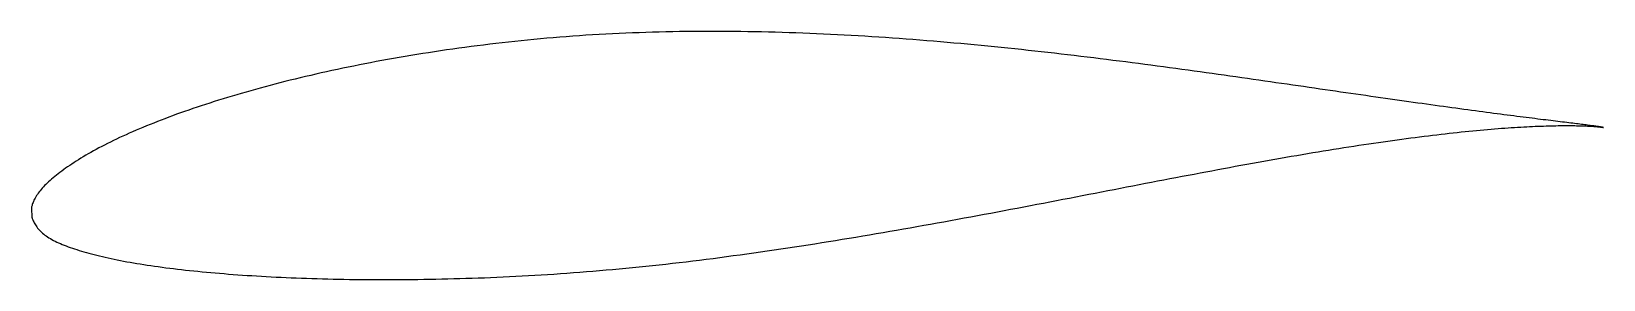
# Model space of a CAD drawing. Header units: metres. Extents: x -21.6 to 43.9, y -3.8 to 6.5.
import ezdxf

# ---------------------------------------------------------------- set-up
doc = ezdxf.new("R2010")
doc.units = ezdxf.units.M

msp = doc.modelspace()

# ---------------------------------------------------------------- linework, layer by layer
msp.add_lwpolyline([(43.851, 2.525), (43.85, 2.525), (43.846, 2.526), (43.839, 2.527), (43.831, 2.529), (43.819, 2.531), (43.805, 2.534), (43.789, 2.537), (43.77, 2.54), (43.749, 2.544), (43.725, 2.548), (43.698, 2.552), (43.669, 2.556), (43.638, 2.561), (43.604, 2.566), (43.567, 2.571), (43.528, 2.576), (43.487, 2.582), (43.443, 2.588), (43.397, 2.594), (43.348, 2.601), (43.296, 2.607), (43.242, 2.614), (43.186, 2.622), (43.127, 2.629), (43.066, 2.637), (43.002, 2.645), (42.936, 2.653), (42.868, 2.662), (42.797, 2.671), (42.723, 2.68), (42.647, 2.689), (42.569, 2.699), (42.488, 2.709), (42.405, 2.719), (42.319, 2.73), (42.231, 2.741), (42.141, 2.752), (42.048, 2.763), (41.953, 2.775), (41.856, 2.787), (41.756, 2.799), (41.654, 2.812), (41.549, 2.825), (41.442, 2.838), (41.333, 2.851), (41.221, 2.865), (41.107, 2.879), (40.991, 2.894), (40.873, 2.909), (40.752, 2.924), (40.629, 2.939), (40.503, 2.955), (40.375, 2.972), (40.246, 2.988), (40.113, 3.005), (39.979, 3.022), (39.842, 3.04), (39.704, 3.058), (39.562, 3.076), (39.419, 3.095), (39.274, 3.114), (39.126, 3.133), (38.976, 3.153), (38.824, 3.173), (38.67, 3.194), (38.514, 3.215), (38.356, 3.236), (38.195, 3.258), (38.033, 3.28), (37.868, 3.302), (37.702, 3.325), (37.533, 3.348), (37.362, 3.372), (37.189, 3.395), (37.015, 3.42), (36.838, 3.444), (36.659, 3.469), (36.478, 3.494), (36.295, 3.52), (36.111, 3.546), (35.924, 3.572), (35.735, 3.598), (35.545, 3.625), (35.353, 3.653), (35.158, 3.68), (34.962, 3.708), (34.764, 3.737), (34.565, 3.765), (34.363, 3.794), (34.16, 3.823), (33.954, 3.853), (33.747, 3.882), (33.539, 3.912), (33.328, 3.943), (33.116, 3.973), (32.902, 4.004), (32.687, 4.035), (32.469, 4.067), (32.251, 4.099), (32.03, 4.13), (31.808, 4.163), (31.584, 4.195), (31.359, 4.228), (31.132, 4.261), (30.904, 4.294), (30.674, 4.327), (30.442, 4.36), (30.209, 4.394), (29.975, 4.428), (29.739, 4.462), (29.501, 4.496), (29.262, 4.53), (29.022, 4.565), (28.781, 4.599), (28.538, 4.634), (28.293, 4.668), (28.048, 4.703), (27.801, 4.738), (27.552, 4.773), (27.303, 4.807), (27.052, 4.842), (26.8, 4.877), (26.547, 4.912), (26.293, 4.947), (26.037, 4.982), (25.78, 5.017), (25.522, 5.051), (25.263, 5.086), (25.003, 5.12), (24.742, 5.155), (24.48, 5.189), (24.217, 5.224), (23.953, 5.257), (23.687, 5.292), (23.421, 5.325), (23.154, 5.359), (22.886, 5.392), (22.617, 5.425), (22.347, 5.458), (22.077, 5.491), (21.805, 5.524), (21.533, 5.556), (21.26, 5.588), (20.986, 5.619), (20.711, 5.651), (20.436, 5.682), (20.159, 5.713), (19.883, 5.743), (19.605, 5.773), (19.327, 5.802), (19.048, 5.831), (18.769, 5.86), (18.489, 5.888), (18.208, 5.916), (17.927, 5.943), (17.646, 5.97), (17.364, 5.997), (17.081, 6.023), (16.798, 6.048), (16.515, 6.073), (16.231, 6.097), (15.947, 6.121), (15.662, 6.145), (15.378, 6.167), (15.092, 6.19), (14.807, 6.211), (14.521, 6.232), (14.235, 6.252), (13.949, 6.272), (13.663, 6.292), (13.376, 6.31), (13.089, 6.328), (12.802, 6.345), (12.515, 6.362), (12.228, 6.377), (11.941, 6.393), (11.654, 6.407), (11.367, 6.421), (11.079, 6.434), (10.792, 6.446), (10.505, 6.458), (10.218, 6.468), (9.931, 6.478), (9.644, 6.487), (9.357, 6.496), (9.07, 6.503), (8.784, 6.51), (8.498, 6.516), (8.212, 6.521), (7.926, 6.525), (7.64, 6.528), (7.355, 6.531), (7.07, 6.533), (6.786, 6.533), (6.502, 6.533), (6.218, 6.532), (5.934, 6.53), (5.651, 6.527), (5.369, 6.523), (5.087, 6.518), (4.805, 6.513), (4.524, 6.506), (4.243, 6.498), (3.963, 6.49), (3.684, 6.48), (3.405, 6.47), (3.127, 6.458), (2.849, 6.446), (2.572, 6.432), (2.296, 6.418), (2.02, 6.402), (1.746, 6.386), (1.471, 6.369), (1.198, 6.351), (0.926, 6.331), (0.654, 6.311), (0.383, 6.29), (0.113, 6.268), (-0.156, 6.245), (-0.424, 6.221), (-0.692, 6.196), (-0.958, 6.17), (-1.224, 6.144), (-1.488, 6.116), (-1.752, 6.088), (-2.014, 6.058), (-2.276, 6.028), (-2.536, 5.997), (-2.796, 5.965), (-3.054, 5.933), (-3.311, 5.9), (-3.568, 5.866), (-3.822, 5.831), (-4.076, 5.795), (-4.329, 5.759), (-4.58, 5.721), (-4.831, 5.684), (-5.08, 5.645), (-5.327, 5.606), (-5.574, 5.566), (-5.819, 5.526), (-6.063, 5.485), (-6.305, 5.443), (-6.547, 5.401), (-6.786, 5.358), (-7.025, 5.315), (-7.262, 5.271), (-7.498, 5.226), (-7.732, 5.181), (-7.965, 5.135), (-8.196, 5.089), (-8.426, 5.042), (-8.654, 4.995), (-8.881, 4.946), (-9.106, 4.898), (-9.33, 4.849), (-9.552, 4.8), (-9.773, 4.749), (-9.992, 4.699), (-10.209, 4.648), (-10.425, 4.597), (-10.639, 4.545), (-10.851, 4.493), (-11.062, 4.44), (-11.271, 4.387), (-11.478, 4.333), (-11.684, 4.279), (-11.888, 4.224), (-12.09, 4.17), (-12.29, 4.115), (-12.489, 4.059), (-12.685, 4.003), (-12.88, 3.947), (-13.073, 3.891), (-13.265, 3.834), (-13.454, 3.777), (-13.641, 3.72), (-13.827, 3.662), (-14.011, 3.604), (-14.192, 3.546), (-14.372, 3.488), (-14.55, 3.429), (-14.726, 3.371), (-14.9, 3.312), (-15.072, 3.252), (-15.242, 3.193), (-15.41, 3.133), (-15.576, 3.074), (-15.74, 3.014), (-15.902, 2.953), (-16.062, 2.893), (-16.22, 2.833), (-16.375, 2.773), (-16.529, 2.712), (-16.68, 2.651), (-16.83, 2.59), (-16.977, 2.53), (-17.122, 2.469), (-17.265, 2.408), (-17.406, 2.346), (-17.545, 2.285), (-17.681, 2.224), (-17.816, 2.163), (-17.948, 2.101), (-18.077, 2.04), (-18.205, 1.978), (-18.33, 1.917), (-18.454, 1.855), (-18.575, 1.793), (-18.693, 1.732), (-18.81, 1.67), (-18.924, 1.609), (-19.036, 1.547), (-19.145, 1.486), (-19.253, 1.425), (-19.358, 1.364), (-19.46, 1.303), (-19.561, 1.242), (-19.659, 1.182), (-19.754, 1.122), (-19.848, 1.062), (-19.939, 1.002), (-20.027, 0.943), (-20.114, 0.885), (-20.198, 0.826), (-20.279, 0.768), (-20.359, 0.71), (-20.435, 0.653), (-20.51, 0.596), (-20.582, 0.54), (-20.652, 0.484), (-20.719, 0.428), (-20.784, 0.373), (-20.847, 0.318), (-20.907, 0.263), (-20.964, 0.208), (-21.019, 0.154), (-21.072, 0.1), (-21.123, 0.047), (-21.171, -0.006), (-21.216, -0.059), (-21.259, -0.112), (-21.3, -0.164), (-21.338, -0.216), (-21.373, -0.267), (-21.407, -0.318), (-21.438, -0.368), (-21.466, -0.417), (-21.492, -0.465), (-21.515, -0.513), (-21.536, -0.559), (-21.555, -0.604), (-21.571, -0.647), (-21.585, -0.687), (-21.597, -0.725), (-21.606, -0.759), (-21.613, -0.788), (-21.618, -0.811), (-21.621, -0.825), (-21.598, -1.243), (-21.597, -1.247), (-21.592, -1.256), (-21.585, -1.272), (-21.575, -1.296), (-21.562, -1.328), (-21.546, -1.365), (-21.528, -1.405), (-21.506, -1.448), (-21.483, -1.492), (-21.456, -1.537), (-21.428, -1.581), (-21.396, -1.625), (-21.363, -1.669), (-21.326, -1.713), (-21.288, -1.756), (-21.247, -1.798), (-21.203, -1.84), (-21.157, -1.88), (-21.109, -1.921), (-21.058, -1.96), (-21.005, -1.999), (-20.949, -2.037), (-20.891, -2.075), (-20.831, -2.111), (-20.768, -2.148), (-20.703, -2.183), (-20.635, -2.218), (-20.565, -2.252), (-20.492, -2.286), (-20.417, -2.319), (-20.34, -2.352), (-20.261, -2.384), (-20.179, -2.416), (-20.094, -2.447), (-20.007, -2.478), (-19.918, -2.509), (-19.827, -2.539), (-19.733, -2.569), (-19.637, -2.599), (-19.538, -2.629), (-19.437, -2.659), (-19.334, -2.688), (-19.229, -2.717), (-19.121, -2.746), (-19.011, -2.775), (-18.898, -2.803), (-18.784, -2.831), (-18.667, -2.859), (-18.547, -2.887), (-18.426, -2.915), (-18.302, -2.942), (-18.176, -2.968), (-18.048, -2.995), (-17.917, -3.021), (-17.785, -3.046), (-17.65, -3.072), (-17.513, -3.096), (-17.374, -3.121), (-17.232, -3.145), (-17.089, -3.168), (-16.943, -3.191), (-16.795, -3.214), (-16.645, -3.236), (-16.493, -3.258), (-16.339, -3.28), (-16.183, -3.301), (-16.025, -3.322), (-15.864, -3.342), (-15.702, -3.362), (-15.537, -3.382), (-15.371, -3.401), (-15.202, -3.42), (-15.032, -3.438), (-14.859, -3.456), (-14.685, -3.474), (-14.509, -3.491), (-14.33, -3.508), (-14.15, -3.525), (-13.968, -3.541), (-13.784, -3.556), (-13.598, -3.572), (-13.41, -3.586), (-13.22, -3.601), (-13.028, -3.615), (-12.835, -3.629), (-12.64, -3.642), (-12.443, -3.654), (-12.244, -3.667), (-12.043, -3.679), (-11.841, -3.69), (-11.637, -3.701), (-11.431, -3.712), (-11.223, -3.722), (-11.014, -3.732), (-10.803, -3.741), (-10.59, -3.75), (-10.376, -3.758), (-10.16, -3.766), (-9.943, -3.773), (-9.724, -3.78), (-9.503, -3.786), (-9.281, -3.792), (-9.057, -3.797), (-8.832, -3.802), (-8.605, -3.806), (-8.377, -3.809), (-8.147, -3.812), (-7.916, -3.815), (-7.683, -3.817), (-7.449, -3.819), (-7.214, -3.82), (-6.977, -3.82), (-6.739, -3.819), (-6.499, -3.819), (-6.258, -3.818), (-6.016, -3.816), (-5.772, -3.813), (-5.528, -3.81), (-5.282, -3.806), (-5.034, -3.802), (-4.786, -3.798), (-4.536, -3.792), (-4.285, -3.786), (-4.033, -3.78), (-3.78, -3.773), (-3.526, -3.765), (-3.27, -3.757), (-3.014, -3.748), (-2.756, -3.739), (-2.498, -3.728), (-2.238, -3.717), (-1.978, -3.705), (-1.716, -3.693), (-1.454, -3.68), (-1.19, -3.666), (-0.926, -3.652), (-0.661, -3.637), (-0.395, -3.621), (-0.128, -3.604), (0.14, -3.586), (0.409, -3.568), (0.678, -3.549), (0.948, -3.529), (1.219, -3.508), (1.491, -3.487), (1.763, -3.465), (2.036, -3.442), (2.31, -3.418), (2.584, -3.393), (2.859, -3.368), (3.135, -3.342), (3.411, -3.315), (3.688, -3.287), (3.965, -3.259), (4.243, -3.23), (4.521, -3.2), (4.8, -3.169), (5.079, -3.137), (5.359, -3.105), (5.639, -3.072), (5.919, -3.038), (6.2, -3.004), (6.481, -2.969), (6.763, -2.933), (7.044, -2.896), (7.326, -2.859), (7.609, -2.821), (7.891, -2.783), (8.174, -2.744), (8.457, -2.704), (8.741, -2.664), (9.024, -2.623), (9.307, -2.582), (9.591, -2.54), (9.875, -2.497), (10.159, -2.454), (10.443, -2.411), (10.726, -2.366), (11.01, -2.322), (11.294, -2.277), (11.578, -2.232), (11.862, -2.186), (12.146, -2.139), (12.43, -2.092), (12.713, -2.045), (12.997, -1.998), (13.28, -1.95), (13.563, -1.902), (13.846, -1.853), (14.129, -1.804), (14.411, -1.755), (14.693, -1.706), (14.975, -1.656), (15.257, -1.606), (15.538, -1.556), (15.819, -1.506), (16.1, -1.455), (16.38, -1.404), (16.66, -1.353), (16.94, -1.302), (17.219, -1.25), (17.497, -1.199), (17.775, -1.147), (18.053, -1.095), (18.33, -1.043), (18.606, -0.991), (18.882, -0.939), (19.157, -0.887), (19.432, -0.835), (19.706, -0.783), (19.979, -0.73), (20.252, -0.678), (20.524, -0.626), (20.796, -0.573), (21.066, -0.521), (21.336, -0.469), (21.605, -0.417), (21.874, -0.365), (22.141, -0.313), (22.408, -0.261), (22.674, -0.21), (22.939, -0.158), (23.203, -0.107), (23.466, -0.056), (23.728, -0.005), (23.989, 0.045), (24.25, 0.096), (24.509, 0.146), (24.768, 0.196), (25.025, 0.246), (25.281, 0.295), (25.536, 0.344), (25.791, 0.392), (26.044, 0.441), (26.296, 0.489), (26.546, 0.537), (26.796, 0.584), (27.045, 0.631), (27.292, 0.678), (27.538, 0.724), (27.783, 0.77), (28.027, 0.815), (28.269, 0.86), (28.51, 0.905), (28.75, 0.948), (28.988, 0.992), (29.225, 1.035), (29.461, 1.078), (29.696, 1.12), (29.929, 1.161), (30.16, 1.202), (30.39, 1.243), (30.619, 1.283), (30.846, 1.323), (31.072, 1.362), (31.297, 1.4), (31.519, 1.437), (31.741, 1.475), (31.961, 1.511), (32.179, 1.547), (32.395, 1.583), (32.611, 1.617), (32.824, 1.652), (33.036, 1.685), (33.246, 1.718), (33.454, 1.75), (33.661, 1.782), (33.867, 1.813), (34.07, 1.844), (34.272, 1.874), (34.472, 1.903), (34.67, 1.931), (34.867, 1.959), (35.061, 1.987), (35.254, 2.013), (35.445, 2.04), (35.635, 2.065), (35.822, 2.09), (36.008, 2.114), (36.192, 2.137), (36.374, 2.16), (36.554, 2.183), (36.732, 2.204), (36.908, 2.225), (37.082, 2.246), (37.254, 2.266), (37.425, 2.285), (37.593, 2.303), (37.759, 2.321), (37.924, 2.338), (38.086, 2.355), (38.246, 2.371), (38.405, 2.387), (38.561, 2.402), (38.715, 2.416), (38.867, 2.43), (39.017, 2.443), (39.165, 2.455), (39.311, 2.467), (39.455, 2.479), (39.596, 2.49), (39.736, 2.5), (39.873, 2.51), (40.008, 2.519), (40.141, 2.527), (40.272, 2.535), (40.4, 2.543), (40.526, 2.55), (40.651, 2.557), (40.772, 2.563), (40.892, 2.569), (41.009, 2.574), (41.125, 2.579), (41.237, 2.583), (41.348, 2.587), (41.456, 2.59), (41.562, 2.593), (41.666, 2.596), (41.767, 2.598), (41.866, 2.6), (41.963, 2.602), (42.058, 2.603), (42.15, 2.604), (42.239, 2.604), (42.327, 2.604), (42.412, 2.604), (42.494, 2.604), (42.574, 2.603), (42.652, 2.602), (42.728, 2.601), (42.801, 2.599), (42.871, 2.598), (42.94, 2.596), (43.005, 2.593), (43.069, 2.591), (43.13, 2.589), (43.188, 2.586), (43.244, 2.583), (43.298, 2.58), (43.349, 2.577), (43.398, 2.574), (43.444, 2.571), (43.488, 2.568), (43.529, 2.564), (43.568, 2.561), (43.604, 2.558), (43.638, 2.554), (43.669, 2.551), (43.698, 2.548), (43.725, 2.545), (43.749, 2.542), (43.77, 2.539), (43.789, 2.536), (43.805, 2.533), (43.819, 2.531), (43.831, 2.529), (43.839, 2.527), (43.846, 2.526), (43.85, 2.525), (43.851, 2.525)], close=True)

doc.saveas('drawing.dxf')
